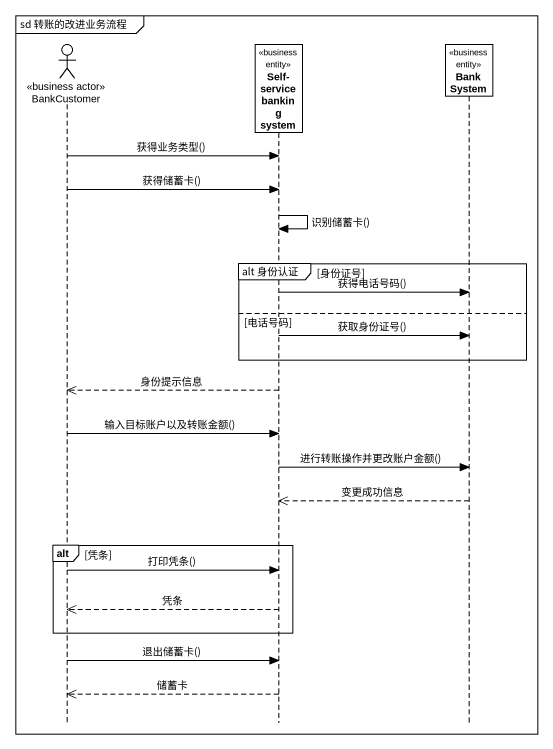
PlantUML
@startuml
mainframe sd 转账的改进业务流程
hide footbox
actor BankCustomer <<business actor>>
participant "Self-service banking system" as Self_service_banking_system <<business entity>>
participant BankSystem <<business entity>>

BankCustomer -> Self_service_banking_system : 获得业务类型()
BankCustomer -> Self_service_banking_system : 获得储蓄卡()
Self_service_banking_system -> Self_service_banking_system : 识别储蓄卡()
group alt 身份认证 [身份证号]
  Self_service_banking_system -> BankSystem : 获得电话号码()
else 电话号码
  Self_service_banking_system -> BankSystem : 获取身份证号()
end
Self_service_banking_system -->> BankCustomer : 身份提示信息
BankCustomer -> Self_service_banking_system : 输入目标账户以及转账金额()
Self_service_banking_system -> BankSystem : 进行转账操作并更改账户金额()
BankSystem -->> Self_service_banking_system : 变更成功信息
alt 凭条
  BankCustomer -> Self_service_banking_system : 打印凭条()
  Self_service_banking_system -->> BankCustomer : 凭条
end
BankCustomer -> Self_service_banking_system : 退出储蓄卡()
Self_service_banking_system -->> BankCustomer : 储蓄卡
@enduml
